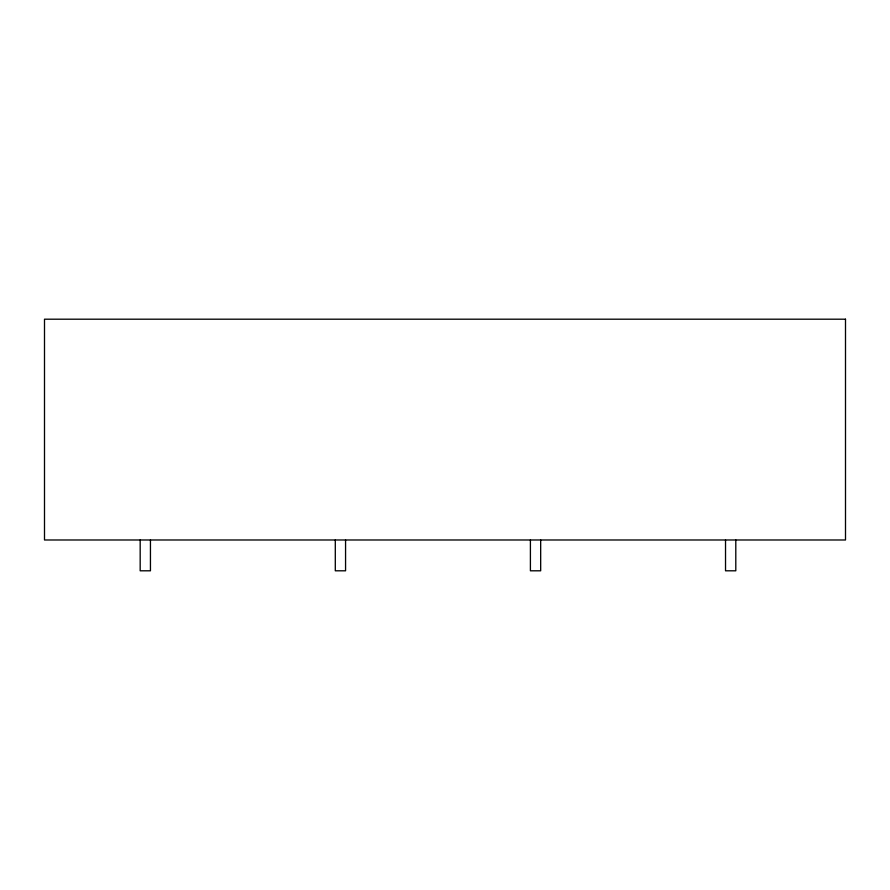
<?xml version="1.0" encoding="UTF-8"?>
<svg xmlns="http://www.w3.org/2000/svg" width="890" height="890" viewBox="0 0 890 890"><rect width="100%" height="100%" fill="white"/><g stroke="black" fill="none" stroke-linecap="round" stroke-linejoin="round"><path stroke-width="1.33" d="M735.796 539.985L735.796 570.802L725.528 570.802L725.528 539.985M540.675 539.985L540.675 570.802L530.407 570.802L530.407 539.985M345.565 539.985L345.565 570.802L335.296 570.802L335.296 539.985M150.443 539.985L150.443 570.802L140.175 570.802L140.175 539.985M845.5 319.199L44.5 319.199L44.5 539.985L845.5 539.985L845.5 319.199"/></g></svg>
